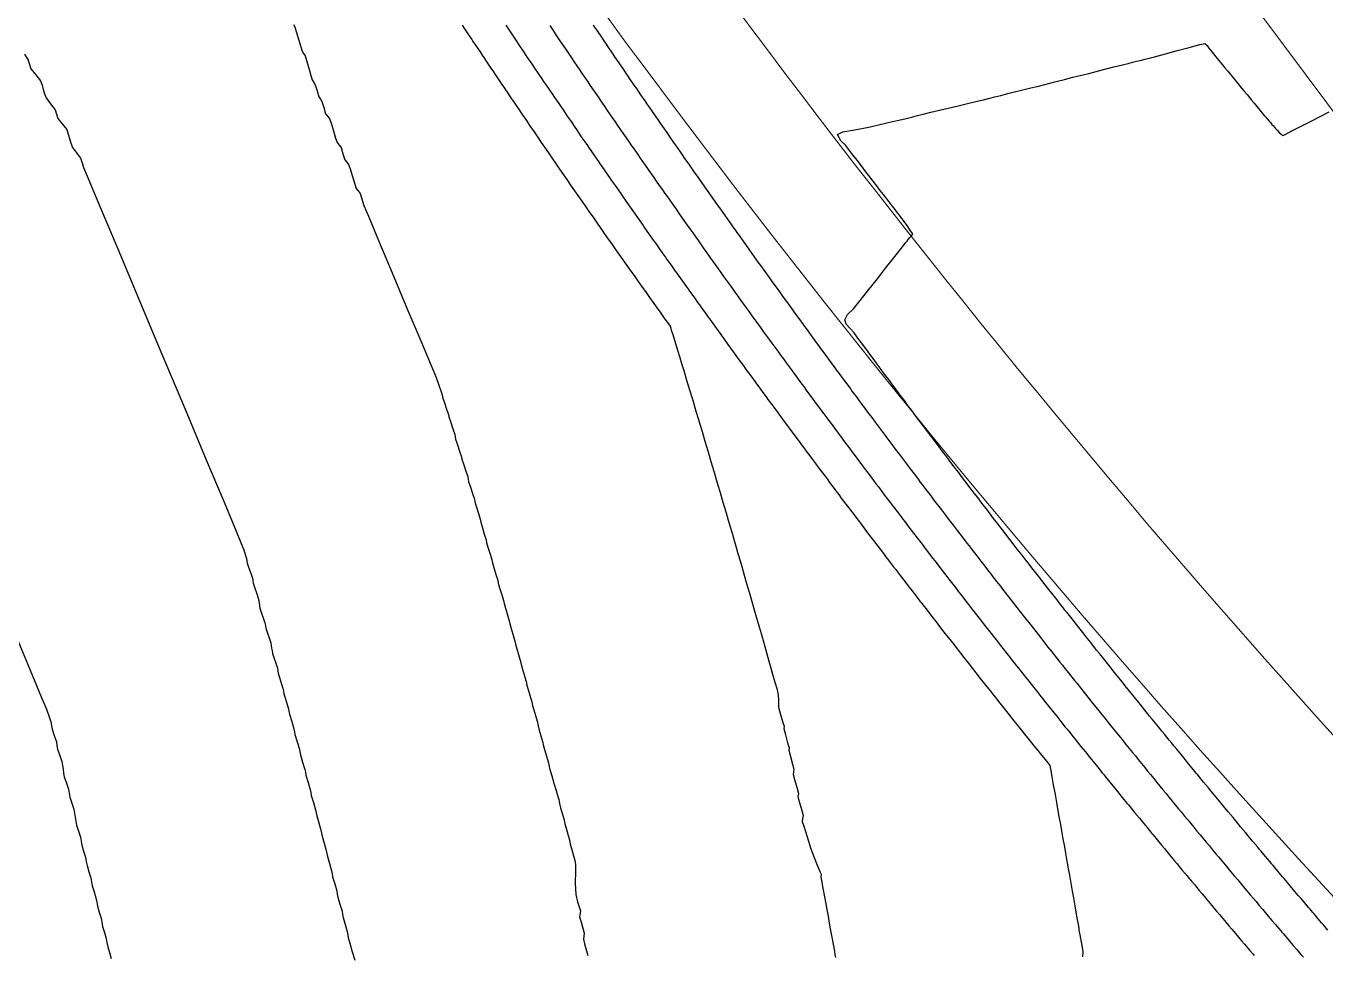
# Model space of a CAD drawing. Header units: millimetres. Extents: x 340454 to 342791, y 6993867 to 6995092.
# Drawn here: x 340914.52 to 340950.31, y 6994656.38 to 6994681.95 of the extents above; entities that cross this region are included whole.
import ezdxf

# ---------------------------------------------------------------- set-up
doc = ezdxf.new("R2010")
doc.units = ezdxf.units.MM
doc.header["$LTSCALE"] = 10
for name, color, linetype in [('T-HM-CURVA_INTERMEDIARIA', 45, 'Continuous'), ('T-HM-CURVA_MESTRA', 20, 'Continuous'), ('URB-Calçadas', 2, 'Continuous'), ('URB-Quadras', 3, 'Continuous')]:
    doc.layers.add(name, color=color, linetype=linetype)

msp = doc.modelspace()

# ---------------------------------------------------------------- linework, layer by layer
at = {"layer": 'T-HM-CURVA_INTERMEDIARIA', "color": 45, "linetype": 'Continuous', "lineweight": -3, "flags": 128}
for points, elevation in [([(340921.876, 6994681.994), (340921.916, 6994681.929), (340921.955, 6994681.805), (340922.017, 6994681.593), (340922.079, 6994681.383), (340922.117, 6994681.262), (340922.157, 6994681.196), (340922.198, 6994681.129), (340922.237, 6994681.007), (340922.299, 6994680.797), (340922.36, 6994680.59), (340922.398, 6994680.469), (340922.438, 6994680.401), (340922.479, 6994680.333), (340922.529, 6994680.169), (340922.579, 6994680.004), (340922.622, 6994679.937), (340922.665, 6994679.871), (340922.714, 6994679.707), (340922.766, 6994679.539), (340922.821, 6994679.472), (340922.876, 6994679.404), (340922.918, 6994679.279), (340922.98, 6994679.071), (340923.041, 6994678.865), (340923.082, 6994678.742), (340923.136, 6994678.673), (340923.19, 6994678.604), (340923.243, 6994678.438), (340923.295, 6994678.273), (340923.347, 6994678.207), (340923.398, 6994678.141), (340923.441, 6994678.017), (340923.505, 6994677.808), (340923.568, 6994677.602), (340923.609, 6994677.48), (340923.661, 6994677.412), (340923.712, 6994677.345), (340923.752, 6994677.221), (340923.818, 6994677.015), (340923.941, 6994676.718), (340924.221, 6994676.05), (340924.597, 6994675.157), (340925.005, 6994674.187), (340925.384, 6994673.286), (340925.671, 6994672.602), (340925.804, 6994672.28), (340925.883, 6994672.062), (340925.945, 6994671.878), (340925.971, 6994671.798), (340925.981, 6994671.736), (340926.024, 6994671.61), (340926.103, 6994671.38), (340926.146, 6994671.254), (340926.156, 6994671.189), (340926.199, 6994671.064), (340926.277, 6994670.835), (340926.32, 6994670.709), (340926.331, 6994670.643), (340926.342, 6994670.576), (340926.384, 6994670.45), (340926.462, 6994670.222), (340926.504, 6994670.096), (340926.515, 6994670.027), (340926.557, 6994669.902), (340926.634, 6994669.674), (340926.677, 6994669.549), (340926.688, 6994669.478), (340926.7, 6994669.406), (340926.742, 6994669.28), (340926.818, 6994669.053), (340926.86, 6994668.928), (340926.872, 6994668.857), (340926.911, 6994668.73), (340926.981, 6994668.5), (340927.02, 6994668.372), (340927.035, 6994668.294), (340927.073, 6994668.167), (340927.143, 6994667.938), (340927.182, 6994667.811), (340927.196, 6994667.734), (340927.234, 6994667.608), (340927.304, 6994667.38), (340927.342, 6994667.253), (340927.357, 6994667.174), (340927.395, 6994667.048), (340927.464, 6994666.821), (340927.502, 6994666.695), (340927.517, 6994666.613), (340927.554, 6994666.488), (340927.622, 6994666.263), (340927.66, 6994666.137), (340927.676, 6994666.052), (340927.713, 6994665.928), (340927.781, 6994665.704), (340927.818, 6994665.579), (340927.834, 6994665.492), (340927.871, 6994665.367), (340927.938, 6994665.145), (340927.975, 6994665.02), (340927.991, 6994664.931), (340928.028, 6994664.807), (340928.094, 6994664.586), (340928.131, 6994664.461), (340928.148, 6994664.37), (340928.184, 6994664.246), (340928.25, 6994664.027), (340928.287, 6994663.903), (340928.303, 6994663.808), (340928.34, 6994663.685), (340928.405, 6994663.467), (340928.441, 6994663.344), (340928.458, 6994663.247), (340928.494, 6994663.125), (340928.559, 6994662.908), (340928.595, 6994662.785), (340928.603, 6994662.735), (340928.612, 6994662.686), (340928.648, 6994662.564), (340928.712, 6994662.348), (340928.748, 6994662.226), (340928.756, 6994662.175), (340928.765, 6994662.124), (340928.801, 6994662.003), (340928.864, 6994661.789), (340928.899, 6994661.667), (340928.908, 6994661.615), (340928.917, 6994661.562), (340928.94, 6994661.482), (340928.991, 6994661.311), (340929.05, 6994661.108), (340929.11, 6994660.905), (340929.16, 6994660.736), (340929.182, 6994660.657), (340929.191, 6994660.602), (340929.2, 6994660.548), (340929.235, 6994660.429), (340929.296, 6994660.22), (340929.331, 6994660.1), (340929.34, 6994660.044), (340929.35, 6994659.989), (340929.384, 6994659.869), (340929.445, 6994659.662), (340929.479, 6994659.543), (340929.489, 6994659.486), (340929.498, 6994659.429), (340929.532, 6994659.31), (340929.592, 6994659.105), (340929.626, 6994658.985), (340929.637, 6994658.927), (340929.645, 6994658.869), (340929.641, 6994658.692), (340929.638, 6994658.343), (340929.653, 6994658.043), (340929.698, 6994657.84), (340929.752, 6994657.672), (340929.779, 6994657.593), (340929.772, 6994657.531), (340929.765, 6994657.479), (340929.758, 6994657.426), (340929.79, 6994657.318), (340929.849, 6994657.112), (340929.882, 6994656.98), (340929.871, 6994656.894), (340929.86, 6994656.808), (340929.892, 6994656.685), (340929.949, 6994656.489), (340929.981, 6994656.364)], 711), ([(340927.722, 6994681.98), (340927.816, 6994681.839), (340927.87, 6994681.758), (340927.924, 6994681.678), (340928.02, 6994681.535), (340928.115, 6994681.393), (340928.168, 6994681.314), (340928.221, 6994681.235), (340928.318, 6994681.091), (340928.414, 6994680.948), (340928.467, 6994680.87), (340928.519, 6994680.793), (340928.617, 6994680.647), (340928.715, 6994680.503), (340928.766, 6994680.427), (340928.818, 6994680.351), (340928.918, 6994680.205), (340929.016, 6994680.059), (340929.067, 6994679.984), (340929.118, 6994679.91), (340929.219, 6994679.762), (340929.319, 6994679.616), (340929.369, 6994679.542), (340929.419, 6994679.469), (340929.521, 6994679.32), (340929.622, 6994679.172), (340929.671, 6994679.1), (340929.72, 6994679.029), (340929.823, 6994678.879), (340929.926, 6994678.73), (340929.974, 6994678.659), (340930.023, 6994678.589), (340930.127, 6994678.438), (340930.231, 6994678.288), (340930.278, 6994678.219), (340930.326, 6994678.15), (340930.431, 6994677.998), (340930.536, 6994677.846), (340930.583, 6994677.779), (340930.63, 6994677.711), (340930.737, 6994677.558), (340930.843, 6994677.405), (340930.889, 6994677.339), (340930.935, 6994677.273), (340931.043, 6994677.118), (340931.151, 6994676.965), (340931.196, 6994676.9), (340931.241, 6994676.835), (340931.35, 6994676.68), (340931.459, 6994676.525), (340931.503, 6994676.462), (340931.548, 6994676.398), (340931.658, 6994676.241), (340931.768, 6994676.085), (340931.812, 6994676.024), (340931.855, 6994675.962), (340931.967, 6994675.804), (340932.078, 6994675.646), (340932.121, 6994675.586), (340932.163, 6994675.526), (340932.277, 6994675.367), (340932.39, 6994675.208), (340932.431, 6994675.149), (340932.473, 6994675.091), (340932.587, 6994674.93), (340932.701, 6994674.77), (340932.742, 6994674.713), (340932.783, 6994674.656), (340932.899, 6994674.494), (340933.014, 6994674.333), (340933.054, 6994674.277), (340933.094, 6994674.222), (340933.211, 6994674.058), (340933.328, 6994673.896), (340933.367, 6994673.842), (340933.405, 6994673.788), (340933.524, 6994673.623), (340933.643, 6994673.459), (340933.68, 6994673.407), (340933.718, 6994673.355), (340933.838, 6994673.189), (340933.958, 6994673.023), (340933.995, 6994672.973), (340934.031, 6994672.922), (340934.153, 6994672.755), (340934.275, 6994672.588), (340934.31, 6994672.539), (340934.346, 6994672.49), (340934.469, 6994672.321), (340934.592, 6994672.153), (340934.626, 6994672.106), (340934.661, 6994672.059), (340934.786, 6994671.888), (340934.91, 6994671.718), (340934.943, 6994671.673), (340934.977, 6994671.628), (340935.103, 6994671.456), (340935.229, 6994671.285), (340935.261, 6994671.241), (340935.293, 6994671.197), (340935.362, 6994671.105), (340935.481, 6994670.943), (340935.549, 6994670.851), (340935.58, 6994670.809), (340935.611, 6994670.768), (340935.68, 6994670.674), (340935.801, 6994670.511), (340935.87, 6994670.418), (340935.929, 6994670.338), (340935.999, 6994670.245), (340936.122, 6994670.079), (340936.192, 6994669.986), (340936.249, 6994669.91), (340936.319, 6994669.815), (340936.444, 6994669.648), (340936.514, 6994669.555), (340936.569, 6994669.482), (340936.64, 6994669.387), (340936.767, 6994669.218), (340936.838, 6994669.123), (340936.89, 6994669.054), (340936.962, 6994668.958), (340937.09, 6994668.788), (340937.162, 6994668.693), (340937.212, 6994668.627), (340937.284, 6994668.531), (340937.415, 6994668.358), (340937.487, 6994668.263), (340937.534, 6994668.201), (340937.608, 6994668.104), (340937.74, 6994667.93), (340937.813, 6994667.833), (340937.858, 6994667.775), (340937.932, 6994667.677), (340938.066, 6994667.501), (340938.14, 6994667.404), (340938.182, 6994667.35), (340938.257, 6994667.251), (340938.393, 6994667.074), (340938.468, 6994666.976), (340938.507, 6994666.925), (340938.583, 6994666.826), (340938.721, 6994666.646), (340938.797, 6994666.548), (340938.833, 6994666.501), (340938.91, 6994666.401), (340939.05, 6994666.22), (340939.126, 6994666.121), (340939.16, 6994666.077), (340939.208, 6994666.014), (340939.322, 6994665.868), (340939.457, 6994665.694), (340939.569, 6994665.55), (340939.666, 6994665.424), (340939.788, 6994665.268), (340939.907, 6994665.115), (340940.001, 6994664.994), (340940.12, 6994664.842), (340940.239, 6994664.69), (340940.334, 6994664.569), (340940.453, 6994664.417), (340940.573, 6994664.265), (340940.668, 6994664.144), (340940.787, 6994663.992), (340940.939, 6994663.8), (340941.066, 6994663.639), (340941.121, 6994663.57), (340941.153, 6994663.528), (340941.205, 6994663.463), (340941.326, 6994663.311), (340941.47, 6994663.129), (340941.584, 6994662.986), (340941.676, 6994662.87), (340941.792, 6994662.724), (340941.91, 6994662.576), (340942.008, 6994662.454), (340942.13, 6994662.301), (340942.262, 6994662.136), (340942.369, 6994662.003), (340942.469, 6994661.878), (340942.617, 6994661.702), (340942.702, 6994661.589), (340942.723, 6994661.496), (340942.736, 6994661.398), (340942.758, 6994661.279), (340942.798, 6994661.058), (340942.846, 6994660.792), (340942.885, 6994660.576), (340942.916, 6994660.404), (340942.954, 6994660.187), (340942.994, 6994659.968), (340943.025, 6994659.79), (340943.064, 6994659.57), (340943.103, 6994659.353), (340943.134, 6994659.18), (340943.172, 6994658.962), (340943.211, 6994658.745), (340943.242, 6994658.572), (340943.28, 6994658.355), (340943.319, 6994658.132), (340943.351, 6994657.949), (340943.39, 6994657.725), (340943.439, 6994657.448), (340943.48, 6994657.215), (340943.497, 6994657.115), (340943.505, 6994657.062), (340943.53, 6994656.935), (340943.578, 6994656.68), (340943.608, 6994656.476), (340943.603, 6994656.325)], 709), ([(340928.935, 6994681.964), (340929.026, 6994681.828), (340929.084, 6994681.741), (340929.143, 6994681.655), (340929.233, 6994681.522), (340929.323, 6994681.387), (340929.383, 6994681.299), (340929.442, 6994681.212), (340929.531, 6994681.08), (340929.621, 6994680.947), (340929.682, 6994680.858), (340929.742, 6994680.769), (340929.831, 6994680.639), (340929.92, 6994680.507), (340929.981, 6994680.417), (340930.043, 6994680.327), (340930.131, 6994680.198), (340930.219, 6994680.068), (340930.282, 6994679.976), (340930.345, 6994679.885), (340930.432, 6994679.758), (340930.52, 6994679.629), (340930.584, 6994679.536), (340930.647, 6994679.444), (340930.734, 6994679.318), (340930.821, 6994679.191), (340930.886, 6994679.097), (340930.951, 6994679.003), (340931.037, 6994678.879), (340931.123, 6994678.753), (340931.189, 6994678.658), (340931.255, 6994678.563), (340931.34, 6994678.44), (340931.426, 6994678.316), (340931.493, 6994678.22), (340931.56, 6994678.123), (340931.645, 6994678.002), (340931.73, 6994677.88), (340931.798, 6994677.782), (340931.867, 6994677.684), (340931.95, 6994677.565), (340932.035, 6994677.443), (340932.104, 6994677.345), (340932.174, 6994677.246), (340932.256, 6994677.128), (340932.34, 6994677.008), (340932.411, 6994676.908), (340932.481, 6994676.808), (340932.564, 6994676.691), (340932.647, 6994676.573), (340932.718, 6994676.472), (340932.79, 6994676.37), (340932.871, 6994676.255), (340932.954, 6994676.139), (340933.027, 6994676.036), (340933.1, 6994675.933), (340933.18, 6994675.82), (340933.262, 6994675.705), (340933.336, 6994675.601), (340933.41, 6994675.497), (340933.49, 6994675.385), (340933.571, 6994675.271), (340933.646, 6994675.166), (340933.721, 6994675.061), (340933.8, 6994674.951), (340933.881, 6994674.839), (340933.957, 6994674.732), (340934.034, 6994674.626), (340934.112, 6994674.517), (340934.191, 6994674.406), (340934.269, 6994674.299), (340934.347, 6994674.191), (340934.425, 6994674.083), (340934.503, 6994673.975), (340934.582, 6994673.865), (340934.661, 6994673.756), (340934.738, 6994673.65), (340934.815, 6994673.544), (340934.896, 6994673.432), (340934.976, 6994673.322), (340935.052, 6994673.218), (340935.128, 6994673.113), (340935.21, 6994673), (340935.292, 6994672.889), (340935.367, 6994672.786), (340935.442, 6994672.683), (340935.526, 6994672.569), (340935.608, 6994672.456), (340935.682, 6994672.355), (340935.757, 6994672.254), (340935.842, 6994672.138), (340935.926, 6994672.024), (340935.999, 6994671.924), (340936.072, 6994671.825), (340936.159, 6994671.708), (340936.244, 6994671.592), (340936.316, 6994671.494), (340936.389, 6994671.396), (340936.477, 6994671.278), (340936.563, 6994671.161), (340936.635, 6994671.065), (340936.706, 6994670.969), (340936.795, 6994670.849), (340936.883, 6994670.73), (340936.954, 6994670.636), (340937.024, 6994670.541), (340937.115, 6994670.42), (340937.204, 6994670.3), (340937.274, 6994670.207), (340937.343, 6994670.115), (340937.435, 6994669.992), (340937.526, 6994669.871), (340937.594, 6994669.78), (340937.663, 6994669.689), (340937.756, 6994669.564), (340937.849, 6994669.442), (340937.916, 6994669.352), (340937.983, 6994669.263), (340938.078, 6994669.137), (340938.172, 6994669.013), (340938.238, 6994668.926), (340938.305, 6994668.838), (340938.401, 6994668.711), (340938.497, 6994668.585), (340938.562, 6994668.5), (340938.627, 6994668.414), (340938.725, 6994668.285), (340938.822, 6994668.158), (340938.886, 6994668.074), (340938.95, 6994667.99), (340939.05, 6994667.86), (340939.148, 6994667.731), (340939.211, 6994667.649), (340939.274, 6994667.567), (340939.375, 6994667.435), (340939.475, 6994667.305), (340939.537, 6994667.225), (340939.599, 6994667.144), (340939.701, 6994667.011), (340939.803, 6994666.879), (340939.863, 6994666.801), (340939.924, 6994666.722), (340940.028, 6994666.587), (340940.132, 6994666.454), (340940.191, 6994666.377), (340940.25, 6994666.301), (340940.356, 6994666.164), (340940.461, 6994666.03), (340940.519, 6994665.955), (340940.578, 6994665.88), (340940.685, 6994665.742), (340940.792, 6994665.606), (340940.849, 6994665.532), (340940.906, 6994665.459), (340941.015, 6994665.32), (340941.123, 6994665.182), (340941.179, 6994665.111), (340941.234, 6994665.04), (340941.345, 6994664.899), (340941.455, 6994664.759), (340941.509, 6994664.69), (340941.564, 6994664.62), (340941.676, 6994664.479), (340941.787, 6994664.338), (340941.841, 6994664.27), (340941.894, 6994664.202), (340941.947, 6994664.135), (340942, 6994664.068), (340942.085, 6994663.962), (340942.226, 6994663.784), (340942.37, 6994663.603), (340942.455, 6994663.495), (340942.507, 6994663.431), (340942.558, 6994663.367), (340942.675, 6994663.22), (340942.791, 6994663.074), (340942.841, 6994663.012), (340942.891, 6994662.95), (340943.01, 6994662.801), (340943.128, 6994662.653), (340943.176, 6994662.593), (340943.224, 6994662.534), (340943.346, 6994662.383), (340943.466, 6994662.233), (340943.512, 6994662.176), (340943.559, 6994662.118), (340943.682, 6994661.965), (340943.805, 6994661.814), (340943.849, 6994661.758), (340943.894, 6994661.703), (340944.02, 6994661.548), (340944.144, 6994661.395), (340944.187, 6994661.342), (340944.23, 6994661.289), (340944.358, 6994661.132), (340944.485, 6994660.976), (340944.526, 6994660.925), (340944.567, 6994660.875), (340944.697, 6994660.716), (340944.826, 6994660.558), (340944.865, 6994660.51), (340944.905, 6994660.462), (340945.037, 6994660.301), (340945.168, 6994660.141), (340945.206, 6994660.095), (340945.243, 6994660.049), (340945.378, 6994659.886), (340945.511, 6994659.724), (340945.547, 6994659.68), (340945.583, 6994659.637), (340945.656, 6994659.548), (340945.783, 6994659.395), (340945.855, 6994659.307), (340945.889, 6994659.267), (340945.923, 6994659.226), (340945.997, 6994659.136), (340946.126, 6994658.98), (340946.2, 6994658.892), (340946.264, 6994658.815), (340946.339, 6994658.725), (340946.471, 6994658.566), (340946.546, 6994658.476), (340946.605, 6994658.405), (340946.682, 6994658.314), (340946.817, 6994658.152), (340946.892, 6994658.062), (340946.948, 6994657.995), (340947.025, 6994657.903), (340947.163, 6994657.739), (340947.24, 6994657.647), (340947.291, 6994657.586), (340947.37, 6994657.493), (340947.51, 6994657.326), (340947.588, 6994657.234), (340947.635, 6994657.178), (340947.715, 6994657.084), (340947.859, 6994656.914), (340947.938, 6994656.821), (340947.98, 6994656.77), (340948.061, 6994656.675), (340948.207, 6994656.503), (340948.287, 6994656.408), (340948.326, 6994656.363)], 708), ([(340930.127, 6994681.982), (340930.169, 6994681.92), (340930.236, 6994681.821), (340930.357, 6994681.642), (340930.424, 6994681.543), (340930.468, 6994681.479), (340930.534, 6994681.38), (340930.655, 6994681.203), (340930.722, 6994681.105), (340930.767, 6994681.038), (340930.834, 6994680.94), (340930.953, 6994680.765), (340931.02, 6994680.667), (340931.068, 6994680.597), (340931.134, 6994680.501), (340931.253, 6994680.327), (340931.319, 6994680.23), (340931.369, 6994680.158), (340931.435, 6994680.061), (340931.553, 6994679.89), (340931.62, 6994679.793), (340931.671, 6994679.719), (340931.737, 6994679.623), (340931.854, 6994679.453), (340931.921, 6994679.357), (340931.974, 6994679.28), (340932.04, 6994679.185), (340932.156, 6994679.017), (340932.223, 6994678.921), (340932.278, 6994678.842), (340932.343, 6994678.747), (340932.459, 6994678.581), (340932.525, 6994678.486), (340932.582, 6994678.404), (340932.648, 6994678.31), (340932.763, 6994678.146), (340932.829, 6994678.051), (340932.858, 6994678.009), (340932.888, 6994677.967), (340933.01, 6994677.793), (340933.133, 6994677.617), (340933.164, 6994677.574), (340933.194, 6994677.53), (340933.316, 6994677.358), (340933.438, 6994677.184), (340933.47, 6994677.139), (340933.502, 6994677.094), (340933.623, 6994676.923), (340933.744, 6994676.751), (340933.777, 6994676.705), (340933.81, 6994676.659), (340933.93, 6994676.489), (340934.051, 6994676.319), (340934.085, 6994676.271), (340934.119, 6994676.224), (340934.239, 6994676.056), (340934.359, 6994675.887), (340934.394, 6994675.838), (340934.429, 6994675.79), (340934.548, 6994675.623), (340934.668, 6994675.456), (340934.704, 6994675.406), (340934.739, 6994675.356), (340934.858, 6994675.191), (340934.977, 6994675.025), (340935.014, 6994674.974), (340935.051, 6994674.922), (340935.169, 6994674.759), (340935.287, 6994674.595), (340935.325, 6994674.542), (340935.364, 6994674.489), (340935.481, 6994674.328), (340935.598, 6994674.165), (340935.638, 6994674.111), (340935.677, 6994674.057), (340935.793, 6994673.897), (340935.91, 6994673.736), (340935.951, 6994673.681), (340935.991, 6994673.625), (340936.107, 6994673.467), (340936.223, 6994673.307), (340936.265, 6994673.251), (340936.306, 6994673.194), (340936.421, 6994673.037), (340936.537, 6994672.879), (340936.579, 6994672.821), (340936.622, 6994672.763), (340936.736, 6994672.608), (340936.851, 6994672.452), (340936.895, 6994672.393), (340936.939, 6994672.333), (340937.052, 6994672.18), (340937.166, 6994672.025), (340937.211, 6994671.964), (340937.256, 6994671.904), (340937.369, 6994671.752), (340937.482, 6994671.599), (340937.529, 6994671.537), (340937.575, 6994671.475), (340937.687, 6994671.324), (340937.799, 6994671.173), (340937.847, 6994671.11), (340937.894, 6994671.046), (340938.005, 6994670.897), (340938.117, 6994670.748), (340938.166, 6994670.683), (340938.214, 6994670.618), (340938.325, 6994670.471), (340938.436, 6994670.323), (340938.485, 6994670.257), (340938.535, 6994670.191), (340938.645, 6994670.045), (340938.755, 6994669.899), (340938.806, 6994669.831), (340938.857, 6994669.764), (340938.966, 6994669.62), (340939.075, 6994669.476), (340939.128, 6994669.407), (340939.18, 6994669.338), (340939.288, 6994669.196), (340939.396, 6994669.053), (340939.45, 6994668.982), (340939.504, 6994668.912), (340939.61, 6994668.772), (340939.718, 6994668.63), (340939.773, 6994668.559), (340939.828, 6994668.487), (340939.934, 6994668.348), (340940.041, 6994668.209), (340940.097, 6994668.135), (340940.153, 6994668.062), (340940.258, 6994667.925), (340940.364, 6994667.787), (340940.422, 6994667.713), (340940.479, 6994667.638), (340940.584, 6994667.503), (340940.689, 6994667.367), (340940.747, 6994667.291), (340940.806, 6994667.215), (340940.91, 6994667.081), (340941.014, 6994666.947), (340941.074, 6994666.869), (340941.134, 6994666.792), (340941.236, 6994666.66), (340941.34, 6994666.527), (340941.401, 6994666.448), (340941.463, 6994666.369), (340941.564, 6994666.239), (340941.666, 6994666.108), (340941.729, 6994666.028), (340941.792, 6994665.947), (340941.893, 6994665.819), (340941.994, 6994665.69), (340942.058, 6994665.608), (340942.123, 6994665.526), (340942.222, 6994665.4), (340942.322, 6994665.272), (340942.388, 6994665.189), (340942.454, 6994665.106), (340942.536, 6994665.002), (340942.652, 6994664.855), (340942.766, 6994664.711), (340942.847, 6994664.608), (340942.914, 6994664.523), (340942.982, 6994664.439), (340943.049, 6994664.353), (340943.118, 6994664.267), (340943.215, 6994664.145), (340943.312, 6994664.023), (340943.382, 6994663.935), (340943.452, 6994663.847), (340943.548, 6994663.728), (340943.644, 6994663.607), (340943.716, 6994663.518), (340943.787, 6994663.429), (340943.881, 6994663.311), (340943.976, 6994663.192), (340944.05, 6994663.101), (340944.123, 6994663.01), (340944.216, 6994662.895), (340944.31, 6994662.778), (340944.385, 6994662.685), (340944.46, 6994662.593), (340944.551, 6994662.48), (340944.644, 6994662.365), (340944.72, 6994662.27), (340944.797, 6994662.175), (340944.887, 6994662.065), (340944.979, 6994661.952), (340945.057, 6994661.855), (340945.136, 6994661.759), (340945.224, 6994661.65), (340945.314, 6994661.539), (340945.395, 6994661.441), (340945.475, 6994661.343), (340945.562, 6994661.236), (340945.651, 6994661.128), (340945.733, 6994661.027), (340945.815, 6994660.927), (340945.901, 6994660.823), (340945.988, 6994660.716), (340946.072, 6994660.614), (340946.156, 6994660.513), (340946.24, 6994660.41), (340946.326, 6994660.306), (340946.413, 6994660.201), (340946.498, 6994660.098), (340946.581, 6994659.997), (340946.665, 6994659.896), (340946.754, 6994659.789), (340946.84, 6994659.684), (340946.923, 6994659.585), (340947.005, 6994659.486), (340947.095, 6994659.378), (340947.184, 6994659.271), (340947.265, 6994659.174), (340947.345, 6994659.078), (340947.438, 6994658.967), (340947.528, 6994658.858), (340947.607, 6994658.764), (340947.686, 6994658.669), (340947.781, 6994658.557), (340947.874, 6994658.446), (340947.951, 6994658.354), (340948.028, 6994658.262), (340948.125, 6994658.147), (340948.22, 6994658.035), (340948.296, 6994657.945), (340948.371, 6994657.855), (340948.47, 6994657.738), (340948.567, 6994657.624), (340948.641, 6994657.536), (340948.715, 6994657.449), (340948.816, 6994657.33), (340948.915, 6994657.213), (340949, 6994657.113), (340949.059, 6994657.043), (340949.094, 6994657.002), (340949.125, 6994656.966), (340949.171, 6994656.911), (340949.235, 6994656.837), (340949.309, 6994656.749), (340949.357, 6994656.694), (340949.405, 6994656.638), (340949.501, 6994656.525), (340949.613, 6994656.394), (340949.682, 6994656.314)], 707), ([(340950.358, 6994657.06), (340950.236, 6994657.203), (340950.186, 6994657.261), (340950.137, 6994657.319), (340950.049, 6994657.422), (340949.969, 6994657.515), (340949.937, 6994657.553), (340949.904, 6994657.592), (340949.866, 6994657.637), (340949.823, 6994657.687), (340949.748, 6994657.775), (340949.62, 6994657.927), (340949.542, 6994658.018), (340949.496, 6994658.073), (340949.45, 6994658.127), (340949.322, 6994658.277), (340949.196, 6994658.427), (340949.152, 6994658.479), (340949.107, 6994658.532), (340948.979, 6994658.684), (340948.852, 6994658.836), (340948.809, 6994658.887), (340948.766, 6994658.938), (340948.636, 6994659.092), (340948.508, 6994659.245), (340948.466, 6994659.294), (340948.425, 6994659.344), (340948.294, 6994659.5), (340948.164, 6994659.655), (340948.125, 6994659.703), (340948.085, 6994659.751), (340947.953, 6994659.909), (340947.822, 6994660.066), (340947.784, 6994660.112), (340947.746, 6994660.158), (340947.613, 6994660.318), (340947.481, 6994660.477), (340947.444, 6994660.522), (340947.407, 6994660.566), (340947.273, 6994660.728), (340947.14, 6994660.889), (340947.105, 6994660.932), (340947.07, 6994660.974), (340946.935, 6994661.138), (340946.801, 6994661.301), (340946.767, 6994661.342), (340946.733, 6994661.384), (340946.66, 6994661.472), (340946.534, 6994661.626), (340946.462, 6994661.714), (340946.429, 6994661.754), (340946.397, 6994661.793), (340946.324, 6994661.883), (340946.196, 6994662.039), (340946.124, 6994662.128), (340946.062, 6994662.204), (340945.988, 6994662.294), (340945.859, 6994662.452), (340945.787, 6994662.542), (340945.727, 6994662.615), (340945.654, 6994662.706), (340945.523, 6994662.866), (340945.45, 6994662.956), (340945.394, 6994663.026), (340945.32, 6994663.118), (340945.188, 6994663.281), (340945.115, 6994663.372), (340945.061, 6994663.439), (340944.986, 6994663.531), (340944.854, 6994663.696), (340944.78, 6994663.787), (340944.729, 6994663.851), (340944.654, 6994663.944), (340944.521, 6994664.111), (340944.446, 6994664.204), (340944.398, 6994664.265), (340944.323, 6994664.359), (340944.188, 6994664.527), (340944.114, 6994664.621), (340944.067, 6994664.679), (340943.992, 6994664.773), (340943.856, 6994664.944), (340943.781, 6994665.038), (340943.738, 6994665.093), (340943.694, 6994665.148), (340943.647, 6994665.208), (340943.538, 6994665.345), (340943.409, 6994665.508), (340943.278, 6994665.673), (340943.168, 6994665.813), (340943.12, 6994665.874), (340943.081, 6994665.924), (340943.005, 6994666.021), (340942.867, 6994666.197), (340942.791, 6994666.293), (340942.754, 6994666.34), (340942.677, 6994666.438), (340942.538, 6994666.616), (340942.462, 6994666.713), (340942.427, 6994666.757), (340942.351, 6994666.855), (340942.211, 6994667.035), (340942.134, 6994667.133), (340942.102, 6994667.175), (340942.053, 6994667.237), (340941.941, 6994667.381), (340941.807, 6994667.554), (340941.697, 6994667.696), (340941.601, 6994667.82), (340941.481, 6994667.975), (340941.365, 6994668.126), (340941.272, 6994668.246), (340941.156, 6994668.397), (340941.04, 6994668.548), (340940.948, 6994668.668), (340940.832, 6994668.819), (340940.716, 6994668.971), (340940.624, 6994669.091), (340940.508, 6994669.242), (340940.392, 6994669.394), (340940.301, 6994669.514), (340940.185, 6994669.666), (340940.07, 6994669.818), (340939.978, 6994669.938), (340939.863, 6994670.09), (340939.748, 6994670.242), (340939.657, 6994670.363), (340939.542, 6994670.515), (340939.427, 6994670.667), (340939.336, 6994670.788), (340939.222, 6994670.94), (340939.108, 6994671.092), (340939.017, 6994671.213), (340938.903, 6994671.366), (340938.788, 6994671.518), (340938.698, 6994671.639), (340938.584, 6994671.792), (340938.47, 6994671.945), (340938.38, 6994672.066), (340938.266, 6994672.219), (340938.153, 6994672.372), (340938.063, 6994672.493), (340937.949, 6994672.646), (340937.836, 6994672.799), (340937.746, 6994672.921), (340937.633, 6994673.074), (340937.515, 6994673.235), (340937.421, 6994673.363), (340937.318, 6994673.503), (340937.198, 6994673.636), (340937.097, 6994673.743), (340937.056, 6994673.861), (340937.136, 6994674.013), (340937.293, 6994674.163), (340937.442, 6994674.35), (340937.684, 6994674.656), (340937.954, 6994674.995), (340938.182, 6994675.284), (340938.435, 6994675.603), (340938.647, 6994675.871), (340938.741, 6994675.989), (340938.774, 6994676.031), (340938.807, 6994676.073), (340938.852, 6994676.129), (340938.892, 6994676.178), (340938.927, 6994676.225), (340938.901, 6994676.272), (340938.871, 6994676.318), (340938.825, 6994676.386), (340938.792, 6994676.433), (340938.753, 6994676.488), (340938.712, 6994676.544), (340938.67, 6994676.6), (340938.629, 6994676.656), (340938.588, 6994676.709), (340938.553, 6994676.757), (340938.509, 6994676.814), (340938.46, 6994676.878), (340938.416, 6994676.934), (340938.36, 6994677.007), (340938.276, 6994677.115), (340938.125, 6994677.311), (340938.033, 6994677.429), (340937.986, 6994677.49), (340937.939, 6994677.551), (340937.837, 6994677.683), (340937.714, 6994677.843), (340937.64, 6994677.939), (340937.566, 6994678.036), (340937.487, 6994678.139), (340937.395, 6994678.258), (340937.245, 6994678.454), (340937.136, 6994678.596), (340937.078, 6994678.673), (340936.951, 6994678.792), (340936.853, 6994678.967), (340937.005, 6994679.037), (340937.329, 6994679.095), (340937.716, 6994679.169), (340938.023, 6994679.241), (340938.332, 6994679.313), (340938.581, 6994679.371), (340938.711, 6994679.402), (340938.821, 6994679.429), (340938.931, 6994679.457), (340939.055, 6994679.488), (340939.211, 6994679.526), (340939.428, 6994679.578), (340939.781, 6994679.662), (340940.144, 6994679.748), (340940.433, 6994679.817), (340940.667, 6994679.872), (340940.879, 6994679.923), (340941.05, 6994679.966), (340941.185, 6994680), (340941.356, 6994680.044), (340941.548, 6994680.093), (340941.733, 6994680.141), (340941.962, 6994680.198), (340942.178, 6994680.25), (340942.35, 6994680.291), (340942.565, 6994680.344), (340942.841, 6994680.414), (340943.109, 6994680.483), (340943.335, 6994680.541), (340943.492, 6994680.579), (340943.616, 6994680.609), (340943.773, 6994680.647), (340944.079, 6994680.726), (340944.462, 6994680.825), (340944.706, 6994680.888), (340944.857, 6994680.925), (340944.979, 6994680.955), (340945.086, 6994680.981), (340945.194, 6994681.008), (340945.326, 6994681.042), (340945.58, 6994681.109), (340945.889, 6994681.189), (340946.183, 6994681.266), (340946.537, 6994681.363), (340946.833, 6994681.445), (340946.974, 6994681.474), (340947.031, 6994681.414), (340947.083, 6994681.34), (340947.171, 6994681.232), (340947.314, 6994681.058), (340947.403, 6994680.949), (340947.459, 6994680.881), (340947.515, 6994680.813), (340947.599, 6994680.711), (340947.723, 6994680.559), (340947.839, 6994680.419), (340947.919, 6994680.322), (340947.982, 6994680.246), (340948.044, 6994680.17), (340948.131, 6994680.065), (340948.258, 6994679.912), (340948.325, 6994679.831), (340948.366, 6994679.781), (340948.446, 6994679.686), (340948.525, 6994679.59), (340948.569, 6994679.538), (340948.606, 6994679.494), (340948.643, 6994679.45), (340948.69, 6994679.394), (340948.738, 6994679.338), (340948.783, 6994679.287), (340948.818, 6994679.246), (340948.856, 6994679.203), (340948.916, 6994679.136), (340948.959, 6994679.089), (340949.019, 6994679.026), (340949.068, 6994678.976), (340949.112, 6994678.937), (340949.167, 6994678.961), (340949.388, 6994679.073), (340949.88, 6994679.324), (340950.397, 6994679.587)], 706), ([(340914.472, 6994681.178), (340914.58, 6994681.01), (340914.614, 6994680.893), (340914.651, 6994680.777), (340914.784, 6994680.613), (340914.919, 6994680.446), (340914.962, 6994680.329), (340914.993, 6994680.208), (340915.025, 6994680.087), (340915.067, 6994679.972), (340915.193, 6994679.812), (340915.321, 6994679.649), (340915.359, 6994679.529), (340915.397, 6994679.408), (340915.516, 6994679.256), (340915.636, 6994679.102), (340915.681, 6994678.98), (340915.715, 6994678.855), (340915.749, 6994678.73), (340915.792, 6994678.611), (340915.906, 6994678.462), (340916.021, 6994678.311), (340916.065, 6994678.189), (340916.101, 6994678.062), (340916.228, 6994677.757), (340916.558, 6994676.97), (340917.04, 6994675.823), (340917.623, 6994674.434), (340918.258, 6994672.922), (340918.894, 6994671.408), (340919.48, 6994670.01), (340919.968, 6994668.848), (340920.305, 6994668.042), (340920.443, 6994667.71), (340920.509, 6994667.528), (340920.562, 6994667.374), (340920.586, 6994667.297), (340920.597, 6994667.23), (340920.608, 6994667.163), (340920.646, 6994667.051), (340920.711, 6994666.863), (340920.749, 6994666.751), (340920.76, 6994666.683), (340920.771, 6994666.615), (340920.808, 6994666.503), (340920.873, 6994666.316), (340920.911, 6994666.204), (340920.923, 6994666.135), (340920.933, 6994666.066), (340920.944, 6994665.996), (340920.956, 6994665.927), (340920.993, 6994665.815), (340921.057, 6994665.63), (340921.094, 6994665.517), (340921.106, 6994665.446), (340921.117, 6994665.376), (340921.154, 6994665.264), (340921.218, 6994665.08), (340921.255, 6994664.968), (340921.267, 6994664.896), (340921.278, 6994664.824), (340921.289, 6994664.751), (340921.302, 6994664.678), (340921.339, 6994664.567), (340921.401, 6994664.383), (340921.438, 6994664.272), (340921.45, 6994664.202), (340921.462, 6994664.131), (340921.496, 6994664.019), (340921.553, 6994663.833), (340921.588, 6994663.719), (340921.602, 6994663.643), (340921.616, 6994663.566), (340921.65, 6994663.453), (340921.707, 6994663.269), (340921.741, 6994663.157), (340921.755, 6994663.082), (340921.769, 6994663.007), (340921.831, 6994662.804), (340921.892, 6994662.6), (340921.907, 6994662.524), (340921.921, 6994662.447), (340921.982, 6994662.245), (340922.043, 6994662.043), (340922.057, 6994661.965), (340922.071, 6994661.888), (340922.132, 6994661.687), (340922.193, 6994661.485), (340922.207, 6994661.407), (340922.221, 6994661.328), (340922.281, 6994661.128), (340922.342, 6994660.928), (340922.356, 6994660.848), (340922.37, 6994660.768), (340922.43, 6994660.57), (340922.49, 6994660.371), (340922.504, 6994660.289), (340922.519, 6994660.208), (340922.578, 6994660.011), (340922.637, 6994659.813), (340922.651, 6994659.73), (340922.666, 6994659.648), (340922.724, 6994659.452), (340922.783, 6994659.255), (340922.798, 6994659.171), (340922.812, 6994659.087), (340922.87, 6994658.893), (340922.928, 6994658.697), (340922.943, 6994658.612), (340922.958, 6994658.527), (340923.015, 6994658.334), (340923.073, 6994658.139), (340923.087, 6994658.053), (340923.102, 6994657.966), (340923.159, 6994657.774), (340923.216, 6994657.581), (340923.231, 6994657.493), (340923.246, 6994657.405), (340923.302, 6994657.215), (340923.358, 6994657.023), (340923.374, 6994656.934), (340923.389, 6994656.845), (340923.43, 6994656.701), (340923.5, 6994656.464), (340923.57, 6994656.23)], 712), ([(340914.013, 6994665.694), (340914.566, 6994664.373), (340914.938, 6994663.485), (340915.082, 6994663.14), (340915.158, 6994662.932), (340915.201, 6994662.796), (340915.218, 6994662.693), (340915.234, 6994662.591), (340915.293, 6994662.42), (340915.352, 6994662.248), (340915.368, 6994662.144), (340915.385, 6994662.04), (340915.443, 6994661.87), (340915.501, 6994661.699), (340915.52, 6994661.595), (340915.535, 6994661.489), (340915.551, 6994661.383), (340915.57, 6994661.277), (340915.627, 6994661.108), (340915.685, 6994660.939), (340915.702, 6994660.831), (340915.719, 6994660.724), (340915.776, 6994660.556), (340915.833, 6994660.388), (340915.852, 6994660.28), (340915.868, 6994660.171), (340915.884, 6994660.061), (340915.904, 6994659.951), (340915.96, 6994659.783), (340916.016, 6994659.617), (340916.034, 6994659.511), (340916.052, 6994659.404), (340916.103, 6994659.239), (340916.155, 6994659.066), (340916.177, 6994658.952), (340916.198, 6994658.838), (340916.249, 6994658.669), (340916.3, 6994658.502), (340916.321, 6994658.391), (340916.342, 6994658.28), (340916.392, 6994658.114), (340916.443, 6994657.946), (340916.464, 6994657.834), (340916.484, 6994657.721), (340916.534, 6994657.556), (340916.585, 6994657.39), (340916.605, 6994657.276), (340916.626, 6994657.163), (340916.676, 6994656.999), (340916.725, 6994656.834), (340916.746, 6994656.719), (340916.767, 6994656.604), (340916.816, 6994656.441), (340916.865, 6994656.277)], 713)]:
    msp.add_lwpolyline(points, dxfattribs=dict(at, elevation=elevation))
at = {"layer": 'T-HM-CURVA_MESTRA', "color": 20, "linetype": 'Continuous', "lineweight": -3, "elevation": 710, "flags": 128}
msp.add_lwpolyline([(340926.523, 6994681.977), (340926.592, 6994681.873), (340926.717, 6994681.685), (340926.786, 6994681.582), (340926.82, 6994681.531), (340926.889, 6994681.427), (340927.016, 6994681.238), (340927.085, 6994681.135), (340927.117, 6994681.086), (340927.187, 6994680.982), (340927.315, 6994680.792), (340927.385, 6994680.688), (340927.416, 6994680.642), (340927.486, 6994680.537), (340927.616, 6994680.346), (340927.686, 6994680.241), (340927.715, 6994680.198), (340927.76, 6994680.132), (340927.864, 6994679.978), (340927.988, 6994679.795), (340928.09, 6994679.644), (340928.179, 6994679.513), (340928.291, 6994679.35), (340928.399, 6994679.19), (340928.485, 6994679.064), (340928.594, 6994678.904), (340928.703, 6994678.745), (340928.79, 6994678.619), (340928.899, 6994678.46), (340929.008, 6994678.301), (340929.095, 6994678.175), (340929.204, 6994678.016), (340929.314, 6994677.857), (340929.401, 6994677.731), (340929.51, 6994677.572), (340929.62, 6994677.414), (340929.708, 6994677.288), (340929.818, 6994677.129), (340929.928, 6994676.971), (340930.015, 6994676.845), (340930.126, 6994676.687), (340930.236, 6994676.529), (340930.324, 6994676.403), (340930.435, 6994676.245), (340930.545, 6994676.087), (340930.633, 6994675.962), (340930.744, 6994675.804), (340930.856, 6994675.646), (340930.944, 6994675.52), (340931.055, 6994675.363), (340931.167, 6994675.205), (340931.255, 6994675.08), (340931.367, 6994674.922), (340931.479, 6994674.765), (340931.567, 6994674.64), (340931.679, 6994674.482), (340931.797, 6994674.317), (340931.892, 6994674.184), (340931.993, 6994674.043), (340932.107, 6994673.884), (340932.203, 6994673.751), (340932.247, 6994673.688), (340932.265, 6994673.636), (340932.282, 6994673.583), (340932.312, 6994673.487), (340932.376, 6994673.276), (340932.453, 6994673.025), (340932.514, 6994672.825), (340932.562, 6994672.666), (340932.622, 6994672.466), (340932.683, 6994672.266), (340932.731, 6994672.107), (340932.792, 6994671.907), (340932.852, 6994671.707), (340932.9, 6994671.548), (340932.96, 6994671.348), (340933.02, 6994671.147), (340933.068, 6994670.989), (340933.128, 6994670.788), (340933.188, 6994670.588), (340933.235, 6994670.429), (340933.295, 6994670.229), (340933.354, 6994670.029), (340933.401, 6994669.87), (340933.461, 6994669.67), (340933.52, 6994669.469), (340933.567, 6994669.31), (340933.626, 6994669.11), (340933.685, 6994668.91), (340933.732, 6994668.751), (340933.791, 6994668.55), (340933.849, 6994668.35), (340933.896, 6994668.191), (340933.954, 6994667.991), (340934.013, 6994667.79), (340934.059, 6994667.631), (340934.117, 6994667.431), (340934.175, 6994667.23), (340934.221, 6994667.071), (340934.279, 6994666.871), (340934.337, 6994666.67), (340934.383, 6994666.511), (340934.44, 6994666.311), (340934.499, 6994666.107), (340934.545, 6994665.944), (340934.601, 6994665.751), (340934.656, 6994665.563), (340934.7, 6994665.414), (340934.754, 6994665.226), (340934.81, 6994665.033), (340934.855, 6994664.871), (340934.913, 6994664.668), (340934.969, 6994664.469), (340935.014, 6994664.31), (340935.07, 6994664.11), (340935.136, 6994663.889), (340935.191, 6994663.71), (340935.226, 6994663.552), (340935.231, 6994663.378), (340935.236, 6994663.203), (340935.285, 6994663), (340935.351, 6994662.78), (340935.385, 6994662.674), (340935.377, 6994662.61), (340935.415, 6994662.472), (340935.485, 6994662.221), (340935.523, 6994662.083), (340935.514, 6994662.015), (340935.551, 6994661.878), (340935.62, 6994661.628), (340935.658, 6994661.49), (340935.648, 6994661.418), (340935.639, 6994661.344), (340935.675, 6994661.206), (340935.743, 6994660.957), (340935.78, 6994660.819), (340935.769, 6994660.74), (340935.805, 6994660.603), (340935.872, 6994660.355), (340935.908, 6994660.217), (340935.897, 6994660.135), (340935.885, 6994660.05), (340935.926, 6994659.921), (340936.019, 6994659.629), (340936.127, 6994659.301), (340936.211, 6994659.06), (340936.295, 6994658.851), (340936.371, 6994658.678), (340936.404, 6994658.6), (340936.398, 6994658.515), (340936.415, 6994658.424), (340936.454, 6994658.219), (340936.499, 6994657.976), (340936.534, 6994657.784), (340936.562, 6994657.631), (340936.596, 6994657.441), (340936.631, 6994657.251), (340936.658, 6994657.1), (340936.692, 6994656.912), (340936.735, 6994656.676), (340936.771, 6994656.478), (340936.787, 6994656.39), (340936.798, 6994656.308)], dxfattribs=at)
at = {"layer": 'URB-Calçadas', "lineweight": 0}
msp.add_lwpolyline([(340936.14, 6994703.01, 0.414214), (340935.633, 6994699.511), (340962.09, 6994664.085), (340987.44, 6994640.222, 0.042835), (340987.775, 6994639.957), (340991.732, 6994637.342, 0.414214), (340995.196, 6994638.049), (340995.237, 6994638.111, 0.414214), (340994.53, 6994641.575), (340990.393, 6994644.309), (340965.835, 6994667.426), (340939.639, 6994702.502, 0.414214), (340936.14, 6994703.01), (340936.14, 6994703.01)], format="xyb", dxfattribs=at)
msp.add_lwpolyline([(340921.742, 6994700.481, 0.094654), (340991.015, 6994625.824, -0.393922), (340992.278, 6994619.122), (340962.536, 6994572.131, -0.431332), (340955.397, 6994570.742, -0.094281), (340868.599, 6994661.986, -0.395176), (340869.824, 6994668.711), (340914.527, 6994701.845, -0.437425)], format="xyb", close=True, dxfattribs=at)
at = {"layer": 'URB-Quadras', "color": 252, "lineweight": 0}
msp.add_lwpolyline([(340916.015, 6994699.837, -0.34802), (340919.199, 6994698.89, 0.094654), (340989.238, 6994623.407, -0.296347), (340990.165, 6994620.459), (340960.424, 6994573.468, -0.431332), (340956.854, 6994572.773, -0.094281), (340870.7, 6994663.34, -0.395176), (340871.313, 6994666.703)], format="xyb", close=True, dxfattribs=at)

doc.saveas('drawing.dxf')
